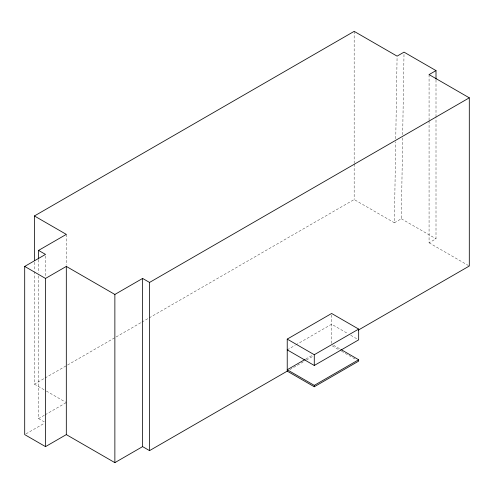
<?xml version="1.0" encoding="UTF-8"?>
<svg xmlns="http://www.w3.org/2000/svg" width="494" height="494" viewBox="0 0 494 494"><rect width="100%" height="100%" fill="white"/><g stroke="black" fill="none" stroke-linecap="round" stroke-linejoin="round"><path stroke-width="0.37" stroke-dasharray="2.47 1.85" d="M149.225 317.864L354.161 199.545L394.391 222.775L395.706 141.772M395.756 138.691L397.083 56.915M394.391 222.775L401.326 218.768L402.641 137.77M402.69 134.683L404.006 53.685M34.413 271.515L34.413 384.153L44.423 378.373M45.09 377.99L141.216 322.489M141.883 322.107L148.558 318.253M38.569 275.862L38.569 418.591L44.516 415.164M45.176 414.781L65.653 402.956M26.003 433.862L44.207 423.346M429.07 120.894L429.07 242.795L436.004 238.793L436.004 117.665M287.23 349.857L295.177 345.269M295.844 344.886L331.622 324.231L348.116 333.753M305.78 359.045L312.406 355.217M289.879 369.611L305.78 360.429M306.441 360.046L313.066 356.223M401.326 218.768L436.004 238.793M429.07 242.795L468.639 265.642M350.752 335.278L357.353 339.088M333.598 345.269L340.199 349.079M332.277 345.893L340.854 350.845M341.515 351.228L356.032 359.607M34.413 384.153L45.707 390.68M46.374 391.063L66.313 402.573M38.569 418.591L44.25 421.87M436.004 79.861L436.004 116.893M429.07 74.606L429.07 120.122M354.161 31.357L354.161 163.286M354.161 164.057L354.161 199.545M331.622 315.011L331.622 344.127M66.313 234.384L66.313 265.247M45.51 255.948L45.51 276.782M38.569 259.659L38.569 272.774M34.413 262.252L34.413 270.743"/><path stroke-width="0.74" d="M34.413 260.715L34.413 215.964L354.161 31.357L397.096 56.143L404.03 52.142L436.004 70.599L436.004 79.089M38.569 258.887L38.569 250.402L66.313 234.384L34.413 215.964M340.854 349.462L358.669 359.743L358.669 361.126L314.277 386.759L287.23 371.142L149.546 450.627L142.612 446.625L114.867 462.643L66.313 434.609L45.51 446.625L24.7 434.609L24.7 266.42L45.51 254.41L38.569 250.402M24.7 266.42L45.51 278.437L66.313 266.42L114.867 294.455L142.612 278.437L149.546 282.438L469.3 97.831L469.3 266.025L358.354 330.078M436.004 70.599L429.07 74.606L469.3 97.831M287.23 371.142L287.23 339.106L331.622 313.474L358.669 329.09L358.669 339.847L314.277 365.474L287.23 349.857M305.119 359.428L287.23 369.753L314.277 385.369L358.669 359.743M287.23 339.106L314.277 354.723L358.669 329.09M314.277 354.723L314.277 365.474M314.277 385.369L314.277 386.759M149.546 282.438L149.546 450.627M142.612 278.437L142.612 446.625M114.867 294.455L114.867 462.643M66.313 266.42L66.313 434.609M45.51 278.437L45.51 446.625"/></g></svg>
